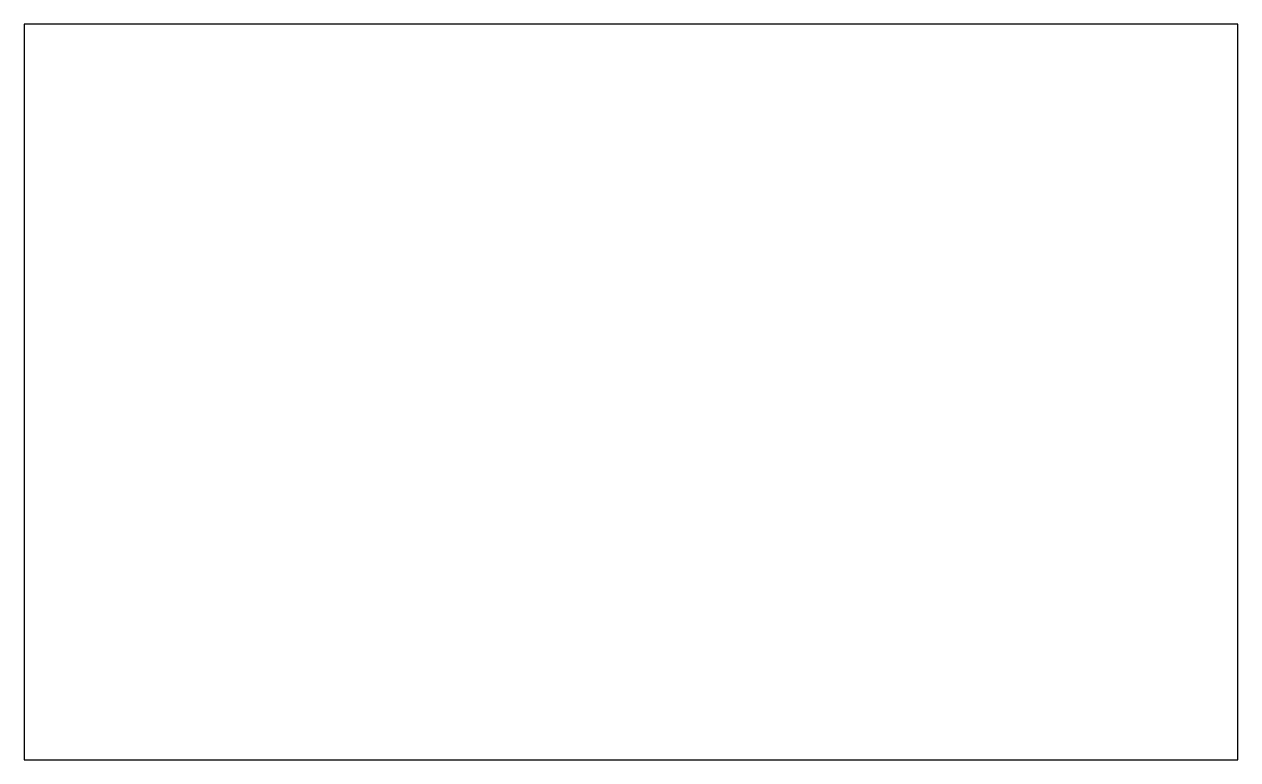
# Model space of a CAD drawing. Header units: inches. Extents: x 0 to 18, y 0 to 10.9.
import ezdxf

# ---------------------------------------------------------------- set-up
doc = ezdxf.new("R2010")
doc.units = ezdxf.units.IN
doc.layers.get('0').update_dxf_attribs({"linetype": 'CONTINUOUS'})

msp = doc.modelspace()

# ---------------------------------------------------------------- linework, layer by layer
for points in [[(0, 0), (18.031, 0), (18.031, 10.924), (0, 10.924)], [(0, 10.924), (0, 0), (18.031, 0), (18.031, 10.924)]]:
    msp.add_lwpolyline(points, close=True)

doc.saveas('drawing.dxf')
